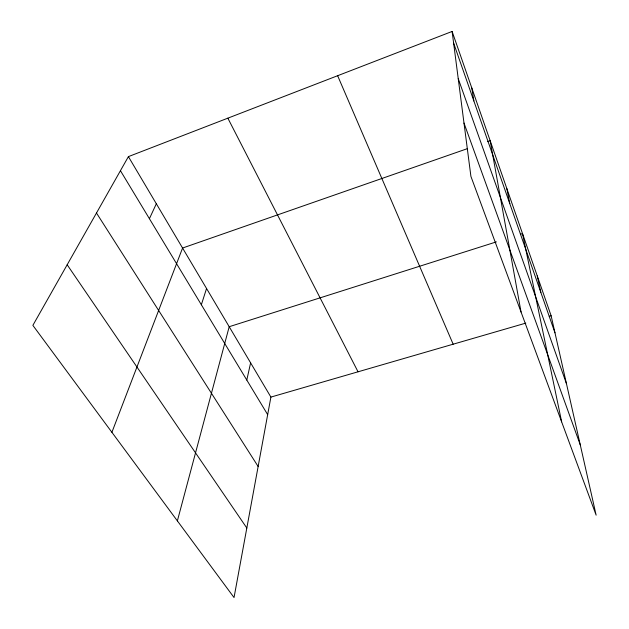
<?xml version="1.0" encoding="UTF-8"?>
<svg xmlns="http://www.w3.org/2000/svg" width="629" height="629" viewBox="0 0 629 629"><rect width="100%" height="100%" fill="white"/><g stroke="black" fill="none" stroke-linecap="round" stroke-linejoin="round"><path stroke-width="0.94" d="M128.402 156.621L270.902 397.088L234.035 597.55L32.865 325.366L128.402 156.621L452.109 31.45L551.13 315.766L596.135 515.167L470.917 176.411L452.109 31.45M246.796 380.05L250.617 362.854M177.378 520.883L229.2 326.71L496.383 241.882M201.351 304.758L206.556 288.499M111.907 432.296L182.575 248.03L467.221 148.711M149.411 218.688L156.338 203.757M487.404 141.667L490.156 140.707L521.04 312.023M520.639 234.177L522.51 233.587L561.65 421.87M270.902 397.088L525.805 323.117M549.251 316.308L551.13 315.766M67.177 264.77L246.82 528.022M96.481 213.003L258.142 466.49M120.438 170.687L267.671 414.645M227.847 118.166L358.035 371.802M337.639 75.716L453.155 344.197M463.99 123.048L580.26 444.852M458.234 78.641L566.454 383.659M453.619 43.11L554.982 332.827M537.245 275.895L540.838 292.391M506.84 188.606L509.789 203.654M471.797 87.974L473.865 100.97"/></g></svg>
